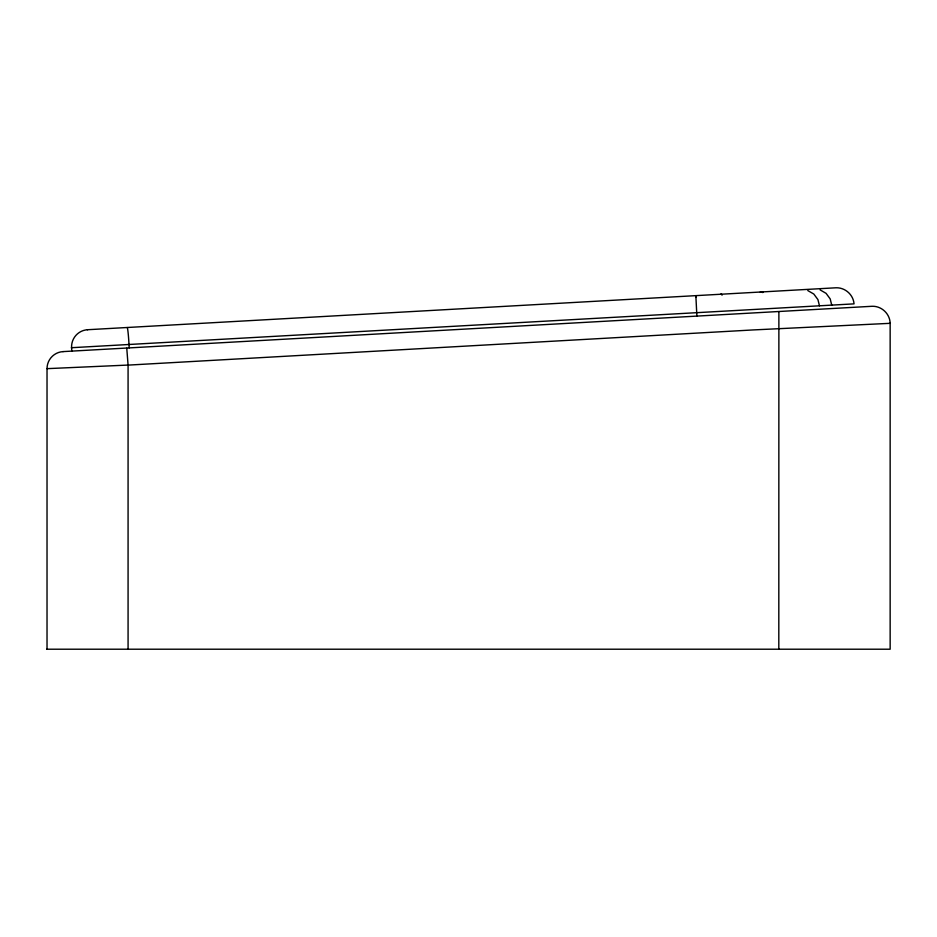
<?xml version="1.0" encoding="UTF-8"?>
<svg xmlns="http://www.w3.org/2000/svg" width="937" height="937" viewBox="0 0 937 937"><rect width="100%" height="100%" fill="white"/><g stroke="black" fill="none" stroke-linecap="round" stroke-linejoin="round"><path stroke-width="1.41" d="M62.978 351.609L872.124 306.282C881.612 305.93 889.963 313.836 890.15 323.324L890.15 649.212L46.862 649.212M778.881 311.634L778.811 649.212M87.434 329.73L836.027 287.788C845.162 287.448 853.349 294.745 854.04 303.869L71.341 347.721M890.15 323.324L753.032 329.941L128.076 365.114L128.076 649.212M47.108 368.651L128.076 365.067L126.764 348.213M820.098 289.884L826.083 293.351L830.194 298.915L831.74 305.122M807.811 290.564L813.808 294.042L817.931 299.606L819.465 305.813M696.882 316.097L695.863 295.893L695.957 297.38M129.201 347.908L129.013 344.5A17.089 0.902 86.8 0 0 127.268 327.575M71.786 351.117L71.599 347.709A17.089 17.042 86.8 0 1 87.633 329.719M695.933 296.842L695.863 296.115M47.026 649.212L47.026 368.651A17.065 17.018 86.8 0 1 63.084 351.609M720.74 294.241A17.065 4.029 86.8 0 1 721.888 294.839M760.235 292.039A17.065 9.311 86.8 0 1 762.823 292.555M721.174 294.218A17.065 3.666 86.8 0 1 722.216 294.827M761.781 291.946A17.065 8.023 86.8 0 1 763.257 292.157"/></g></svg>
